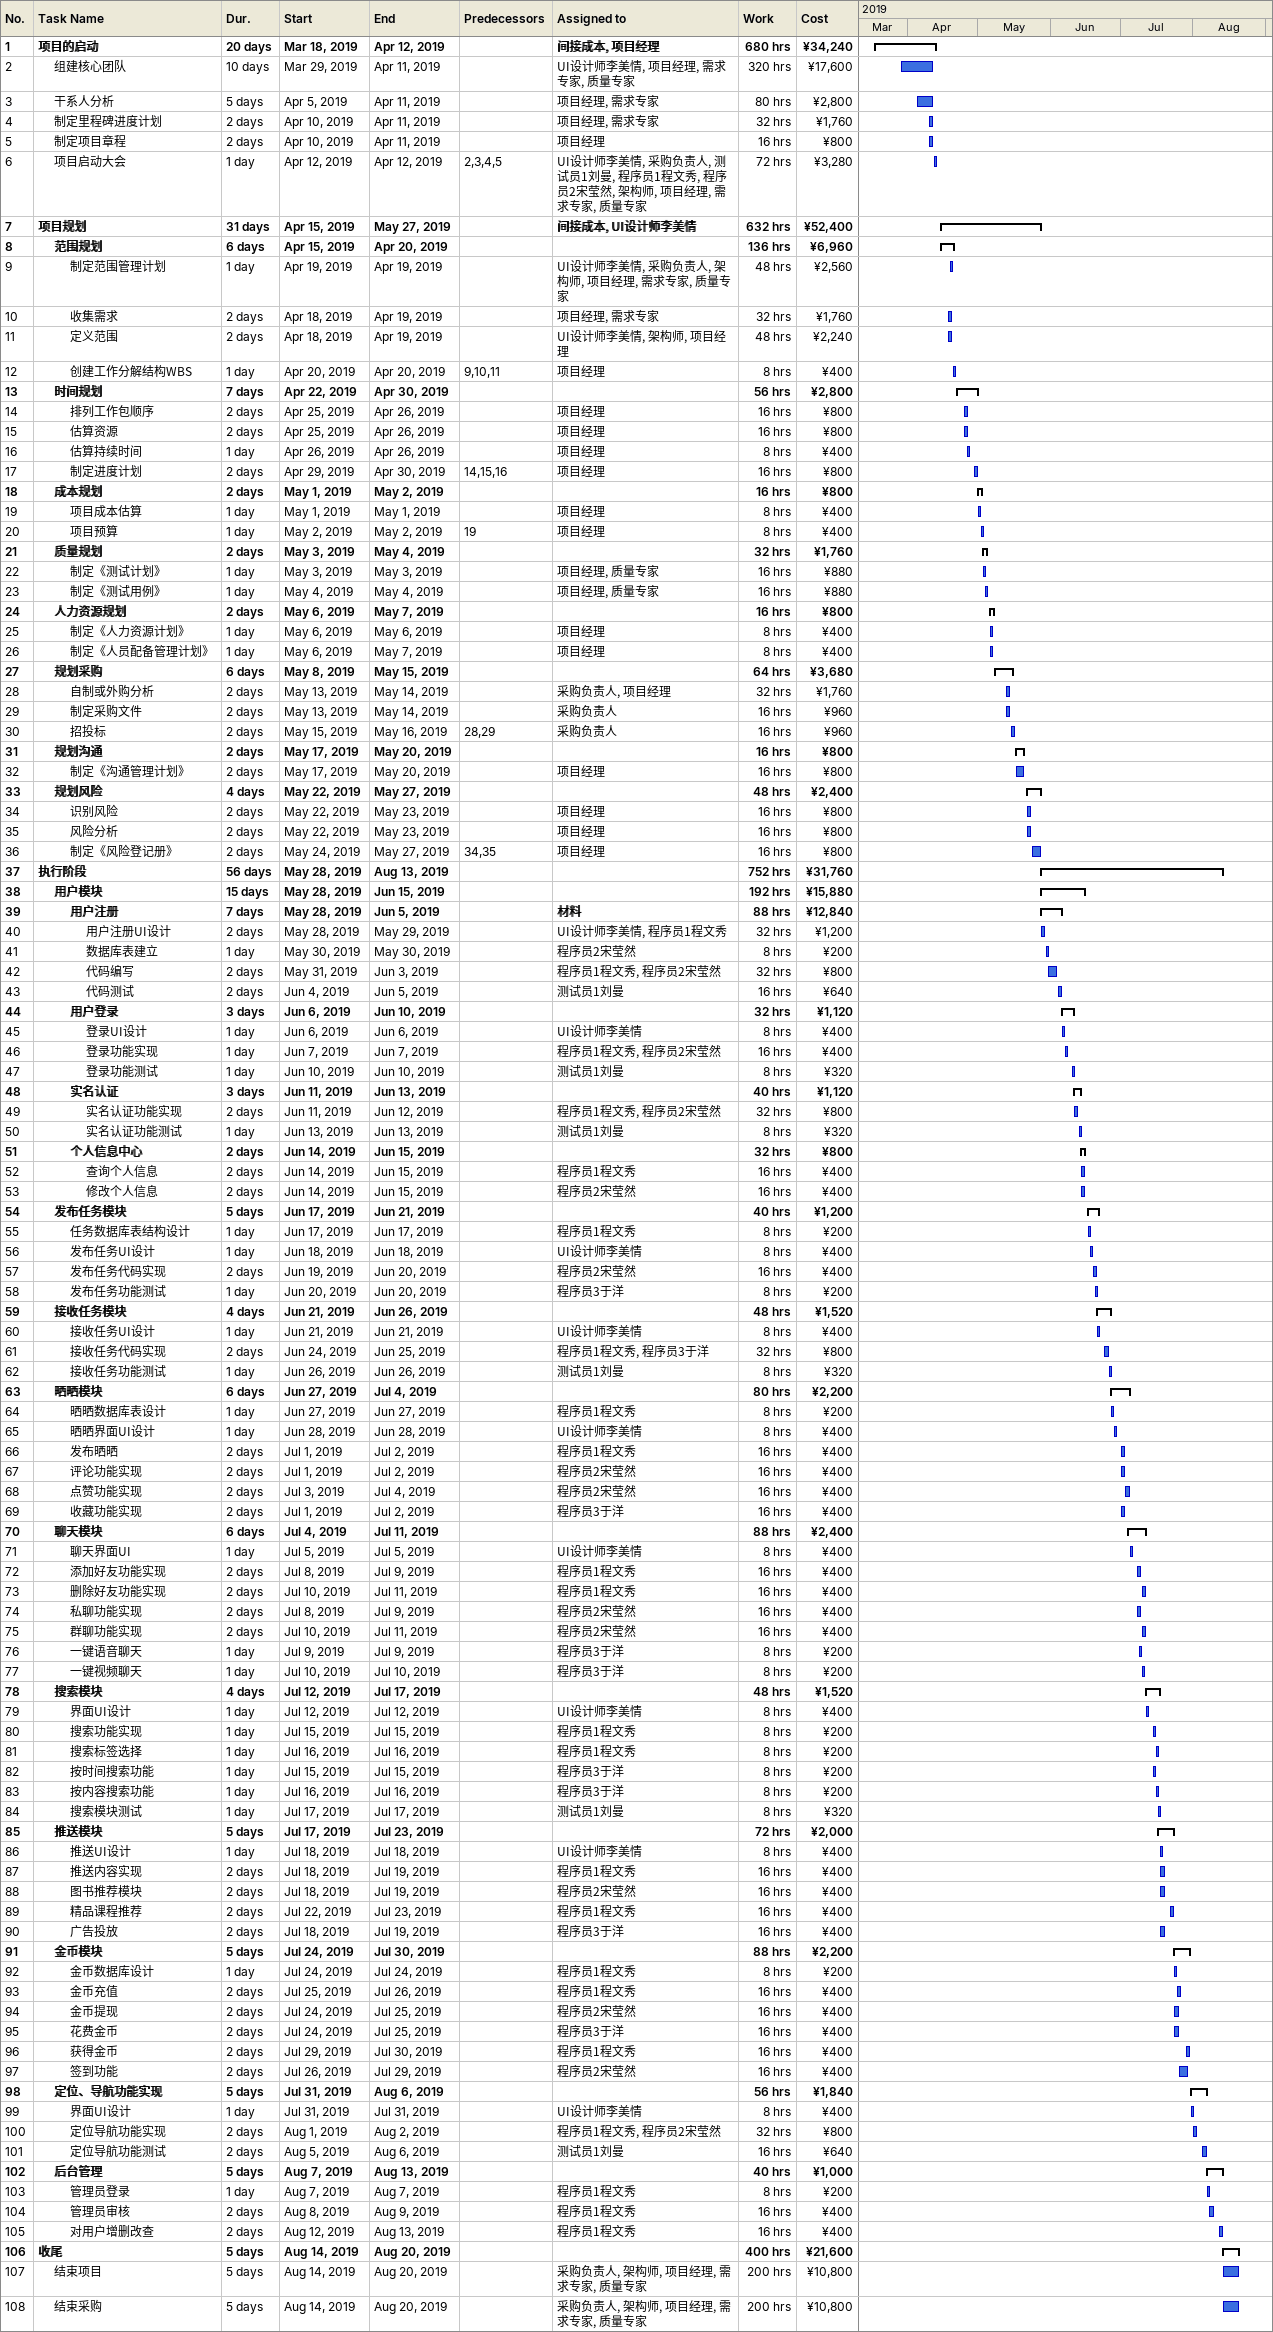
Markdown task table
| ID | Level | Task | Duration | Start | Finish | Predecessors | Resources | Work (h) | Cost (¥) |
|---|---|---|---|---|---|---|---|---|---|
| 1 | 1 | **项目的启动** | 20d | 2019-03-18 | 2019-04-12 |  | 间接成本, 项目经理 | 680 | 34240 |
| 2 | 2 | 组建核心团队 | 10d | 2019-03-29 | 2019-04-11 |  | UI设计师李美情, 项目经理, 需求专家, 质量专家 | 320 | 17600 |
| 3 | 2 | 干系人分析 | 5d | 2019-04-05 | 2019-04-11 |  | 项目经理, 需求专家 | 80 | 2800 |
| 4 | 2 | 制定里程碑进度计划 | 2d | 2019-04-10 | 2019-04-11 |  | 项目经理, 需求专家 | 32 | 1760 |
| 5 | 2 | 制定项目章程 | 2d | 2019-04-10 | 2019-04-11 |  | 项目经理 | 16 | 800 |
| 6 | 2 | 项目启动大会 | 1d | 2019-04-12 | 2019-04-12 | 2, 3, 4, 5 | UI设计师李美情, 采购负责人, 测试员1刘曼, 程序员1程文秀, 程序员2宋莹然, 架构师, 项目经理, 需求专家, 质量专家 | 72 | 3280 |
| 7 | 1 | **项目规划** | 31d | 2019-04-15 | 2019-05-27 |  | 间接成本, UI设计师李美情 | 632 | 52400 |
| 8 | 2 | **范围规划** | 6d | 2019-04-15 | 2019-04-20 |  |  | 136 | 6960 |
| 9 | 3 | 制定范围管理计划 | 1d | 2019-04-19 | 2019-04-19 |  | UI设计师李美情, 采购负责人, 架构师, 项目经理, 需求专家, 质量专家 | 48 | 2560 |
| 10 | 3 | 收集需求 | 2d | 2019-04-18 | 2019-04-19 |  | 项目经理, 需求专家 | 32 | 1760 |
| 11 | 3 | 定义范围 | 2d | 2019-04-18 | 2019-04-19 |  | UI设计师李美情, 架构师, 项目经理 | 48 | 2240 |
| 12 | 3 | 创建工作分解结构WBS | 1d | 2019-04-20 | 2019-04-20 | 9, 10, 11 | 项目经理 | 8 | 400 |
| 13 | 2 | **时间规划** | 7d | 2019-04-22 | 2019-04-30 |  |  | 56 | 2800 |
| 14 | 3 | 排列工作包顺序 | 2d | 2019-04-25 | 2019-04-26 |  | 项目经理 | 16 | 800 |
| 15 | 3 | 估算资源 | 2d | 2019-04-25 | 2019-04-26 |  | 项目经理 | 16 | 800 |
| 16 | 3 | 估算持续时间 | 1d | 2019-04-26 | 2019-04-26 |  | 项目经理 | 8 | 400 |
| 17 | 3 | 制定进度计划 | 2d | 2019-04-29 | 2019-04-30 | 14, 15, 16 | 项目经理 | 16 | 800 |
| 18 | 2 | **成本规划** | 2d | 2019-05-01 | 2019-05-02 |  |  | 16 | 800 |
| 19 | 3 | 项目成本估算 | 1d | 2019-05-01 | 2019-05-01 |  | 项目经理 | 8 | 400 |
| 20 | 3 | 项目预算 | 1d | 2019-05-02 | 2019-05-02 | 19 | 项目经理 | 8 | 400 |
| 21 | 2 | **质量规划** | 2d | 2019-05-03 | 2019-05-04 |  |  | 32 | 1760 |
| 22 | 3 | 制定《测试计划》 | 1d | 2019-05-03 | 2019-05-03 |  | 项目经理, 质量专家 | 16 | 880 |
| 23 | 3 | 制定《测试用例》 | 1d | 2019-05-04 | 2019-05-04 |  | 项目经理, 质量专家 | 16 | 880 |
| 24 | 2 | **人力资源规划** | 2d | 2019-05-06 | 2019-05-07 |  |  | 16 | 800 |
| 25 | 3 | 制定《人力资源计划》 | 1d | 2019-05-06 | 2019-05-06 |  | 项目经理 | 8 | 400 |
| 26 | 3 | 制定《人员配备管理计划》 | 1d | 2019-05-06 | 2019-05-07 |  | 项目经理 | 8 | 400 |
| 27 | 2 | **规划采购** | 6d | 2019-05-08 | 2019-05-15 |  |  | 64 | 3680 |
| 28 | 3 | 自制或外购分析 | 2d | 2019-05-13 | 2019-05-14 |  | 采购负责人, 项目经理 | 32 | 1760 |
| 29 | 3 | 制定采购文件 | 2d | 2019-05-13 | 2019-05-14 |  | 采购负责人 | 16 | 960 |
| 30 | 3 | 招投标 | 2d | 2019-05-15 | 2019-05-16 | 28, 29 | 采购负责人 | 16 | 960 |
| 31 | 2 | **规划沟通** | 2d | 2019-05-17 | 2019-05-20 |  |  | 16 | 800 |
| 32 | 3 | 制定《沟通管理计划》 | 2d | 2019-05-17 | 2019-05-20 |  | 项目经理 | 16 | 800 |
| 33 | 2 | **规划风险** | 4d | 2019-05-22 | 2019-05-27 |  |  | 48 | 2400 |
| 34 | 3 | 识别风险 | 2d | 2019-05-22 | 2019-05-23 |  | 项目经理 | 16 | 800 |
| 35 | 3 | 风险分析 | 2d | 2019-05-22 | 2019-05-23 |  | 项目经理 | 16 | 800 |
| 36 | 3 | 制定《风险登记册》 | 2d | 2019-05-24 | 2019-05-27 | 34, 35 | 项目经理 | 16 | 800 |
| 37 | 1 | **执行阶段** | 56d | 2019-05-28 | 2019-08-13 |  |  | 752 | 31760 |
| 38 | 2 | **用户模块** | 15d | 2019-05-28 | 2019-06-15 |  |  | 192 | 15880 |
| 39 | 3 | **用户注册** | 7d | 2019-05-28 | 2019-06-05 |  | 材料 | 88 | 12840 |
| 40 | 4 | 用户注册UI设计 | 2d | 2019-05-28 | 2019-05-29 |  | UI设计师李美情, 程序员1程文秀 | 32 | 1200 |
| 41 | 4 | 数据库表建立 | 1d | 2019-05-30 | 2019-05-30 |  | 程序员2宋莹然 | 8 | 200 |
| 42 | 4 | 代码编写 | 2d | 2019-05-31 | 2019-06-03 |  | 程序员1程文秀, 程序员2宋莹然 | 32 | 800 |
| 43 | 4 | 代码测试 | 2d | 2019-06-04 | 2019-06-05 |  | 测试员1刘曼 | 16 | 640 |
| 44 | 3 | **用户登录** | 3d | 2019-06-06 | 2019-06-10 |  |  | 32 | 1120 |
| 45 | 4 | 登录UI设计 | 1d | 2019-06-06 | 2019-06-06 |  | UI设计师李美情 | 8 | 400 |
| 46 | 4 | 登录功能实现 | 1d | 2019-06-07 | 2019-06-07 |  | 程序员1程文秀, 程序员2宋莹然 | 16 | 400 |
| 47 | 4 | 登录功能测试 | 1d | 2019-06-10 | 2019-06-10 |  | 测试员1刘曼 | 8 | 320 |
| 48 | 3 | **实名认证** | 3d | 2019-06-11 | 2019-06-13 |  |  | 40 | 1120 |
| 49 | 4 | 实名认证功能实现 | 2d | 2019-06-11 | 2019-06-12 |  | 程序员1程文秀, 程序员2宋莹然 | 32 | 800 |
| 50 | 4 | 实名认证功能测试 | 1d | 2019-06-13 | 2019-06-13 |  | 测试员1刘曼 | 8 | 320 |
| 51 | 3 | **个人信息中心** | 2d | 2019-06-14 | 2019-06-15 |  |  | 32 | 800 |
| 52 | 4 | 查询个人信息 | 2d | 2019-06-14 | 2019-06-15 |  | 程序员1程文秀 | 16 | 400 |
| 53 | 4 | 修改个人信息 | 2d | 2019-06-14 | 2019-06-15 |  | 程序员2宋莹然 | 16 | 400 |
| 54 | 2 | **发布任务模块** | 5d | 2019-06-17 | 2019-06-21 |  |  | 40 | 1200 |
| 55 | 3 | 任务数据库表结构设计 | 1d | 2019-06-17 | 2019-06-17 |  | 程序员1程文秀 | 8 | 200 |
| 56 | 3 | 发布任务UI设计 | 1d | 2019-06-18 | 2019-06-18 |  | UI设计师李美情 | 8 | 400 |
| 57 | 3 | 发布任务代码实现 | 2d | 2019-06-19 | 2019-06-20 |  | 程序员2宋莹然 | 16 | 400 |
| 58 | 3 | 发布任务功能测试 | 1d | 2019-06-20 | 2019-06-20 |  | 程序员3于洋 | 8 | 200 |
| 59 | 2 | **接收任务模块** | 4d | 2019-06-21 | 2019-06-26 |  |  | 48 | 1520 |
| 60 | 3 | 接收任务UI设计 | 1d | 2019-06-21 | 2019-06-21 |  | UI设计师李美情 | 8 | 400 |
| 61 | 3 | 接收任务代码实现 | 2d | 2019-06-24 | 2019-06-25 |  | 程序员1程文秀, 程序员3于洋 | 32 | 800 |
| 62 | 3 | 接收任务功能测试 | 1d | 2019-06-26 | 2019-06-26 |  | 测试员1刘曼 | 8 | 320 |
| 63 | 2 | **晒晒模块** | 6d | 2019-06-27 | 2019-07-04 |  |  | 80 | 2200 |
| 64 | 3 | 晒晒数据库表设计 | 1d | 2019-06-27 | 2019-06-27 |  | 程序员1程文秀 | 8 | 200 |
| 65 | 3 | 晒晒界面UI设计 | 1d | 2019-06-28 | 2019-06-28 |  | UI设计师李美情 | 8 | 400 |
| 66 | 3 | 发布晒晒 | 2d | 2019-07-01 | 2019-07-02 |  | 程序员1程文秀 | 16 | 400 |
| 67 | 3 | 评论功能实现 | 2d | 2019-07-01 | 2019-07-02 |  | 程序员2宋莹然 | 16 | 400 |
| 68 | 3 | 点赞功能实现 | 2d | 2019-07-03 | 2019-07-04 |  | 程序员2宋莹然 | 16 | 400 |
| 69 | 3 | 收藏功能实现 | 2d | 2019-07-01 | 2019-07-02 |  | 程序员3于洋 | 16 | 400 |
| 70 | 2 | **聊天模块** | 6d | 2019-07-04 | 2019-07-11 |  |  | 88 | 2400 |
| 71 | 3 | 聊天界面UI | 1d | 2019-07-05 | 2019-07-05 |  | UI设计师李美情 | 8 | 400 |
| 72 | 3 | 添加好友功能实现 | 2d | 2019-07-08 | 2019-07-09 |  | 程序员1程文秀 | 16 | 400 |
| 73 | 3 | 删除好友功能实现 | 2d | 2019-07-10 | 2019-07-11 |  | 程序员1程文秀 | 16 | 400 |
| 74 | 3 | 私聊功能实现 | 2d | 2019-07-08 | 2019-07-09 |  | 程序员2宋莹然 | 16 | 400 |
| 75 | 3 | 群聊功能实现 | 2d | 2019-07-10 | 2019-07-11 |  | 程序员2宋莹然 | 16 | 400 |
| 76 | 3 | 一键语音聊天 | 1d | 2019-07-09 | 2019-07-09 |  | 程序员3于洋 | 8 | 200 |
| 77 | 3 | 一键视频聊天 | 1d | 2019-07-10 | 2019-07-10 |  | 程序员3于洋 | 8 | 200 |
| 78 | 2 | **搜索模块** | 4d | 2019-07-12 | 2019-07-17 |  |  | 48 | 1520 |
| 79 | 3 | 界面UI设计 | 1d | 2019-07-12 | 2019-07-12 |  | UI设计师李美情 | 8 | 400 |
| 80 | 3 | 搜索功能实现 | 1d | 2019-07-15 | 2019-07-15 |  | 程序员1程文秀 | 8 | 200 |
| 81 | 3 | 搜索标签选择 | 1d | 2019-07-16 | 2019-07-16 |  | 程序员1程文秀 | 8 | 200 |
| 82 | 3 | 按时间搜索功能 | 1d | 2019-07-15 | 2019-07-15 |  | 程序员3于洋 | 8 | 200 |
| 83 | 3 | 按内容搜索功能 | 1d | 2019-07-16 | 2019-07-16 |  | 程序员3于洋 | 8 | 200 |
| 84 | 3 | 搜索模块测试 | 1d | 2019-07-17 | 2019-07-17 |  | 测试员1刘曼 | 8 | 320 |
| 85 | 2 | **推送模块** | 5d | 2019-07-17 | 2019-07-23 |  |  | 72 | 2000 |
| 86 | 3 | 推送UI设计 | 1d | 2019-07-18 | 2019-07-18 |  | UI设计师李美情 | 8 | 400 |
| 87 | 3 | 推送内容实现 | 2d | 2019-07-18 | 2019-07-19 |  | 程序员1程文秀 | 16 | 400 |
| 88 | 3 | 图书推荐模块 | 2d | 2019-07-18 | 2019-07-19 |  | 程序员2宋莹然 | 16 | 400 |
| 89 | 3 | 精品课程推荐 | 2d | 2019-07-22 | 2019-07-23 |  | 程序员1程文秀 | 16 | 400 |
| 90 | 3 | 广告投放 | 2d | 2019-07-18 | 2019-07-19 |  | 程序员3于洋 | 16 | 400 |
| 91 | 2 | **金币模块** | 5d | 2019-07-24 | 2019-07-30 |  |  | 88 | 2200 |
| 92 | 3 | 金币数据库设计 | 1d | 2019-07-24 | 2019-07-24 |  | 程序员1程文秀 | 8 | 200 |
| 93 | 3 | 金币充值 | 2d | 2019-07-25 | 2019-07-26 |  | 程序员1程文秀 | 16 | 400 |
| 94 | 3 | 金币提现 | 2d | 2019-07-24 | 2019-07-25 |  | 程序员2宋莹然 | 16 | 400 |
| 95 | 3 | 花费金币 | 2d | 2019-07-24 | 2019-07-25 |  | 程序员3于洋 | 16 | 400 |
| 96 | 3 | 获得金币 | 2d | 2019-07-29 | 2019-07-30 |  | 程序员1程文秀 | 16 | 400 |
| 97 | 3 | 签到功能 | 2d | 2019-07-26 | 2019-07-29 |  | 程序员2宋莹然 | 16 | 400 |
| 98 | 2 | **定位、导航功能实现** | 5d | 2019-07-31 | 2019-08-06 |  |  | 56 | 1840 |
| 99 | 3 | 界面UI设计 | 1d | 2019-07-31 | 2019-07-31 |  | UI设计师李美情 | 8 | 400 |
| 100 | 3 | 定位导航功能实现 | 2d | 2019-08-01 | 2019-08-02 |  | 程序员1程文秀, 程序员2宋莹然 | 32 | 800 |
| 101 | 3 | 定位导航功能测试 | 2d | 2019-08-05 | 2019-08-06 |  | 测试员1刘曼 | 16 | 640 |
| 102 | 2 | **后台管理** | 5d | 2019-08-07 | 2019-08-13 |  |  | 40 | 1000 |
| 103 | 3 | 管理员登录 | 1d | 2019-08-07 | 2019-08-07 |  | 程序员1程文秀 | 8 | 200 |
| 104 | 3 | 管理员审核 | 2d | 2019-08-08 | 2019-08-09 |  | 程序员1程文秀 | 16 | 400 |
| 105 | 3 | 对用户增删改查 | 2d | 2019-08-12 | 2019-08-13 |  | 程序员1程文秀 | 16 | 400 |
| 106 | 1 | **收尾** | 5d | 2019-08-14 | 2019-08-20 |  |  | 400 | 21600 |
| 107 | 2 | 结束项目 | 5d | 2019-08-14 | 2019-08-20 |  | 采购负责人, 架构师, 项目经理, 需求专家, 质量专家 | 200 | 10800 |
| 108 | 2 | 结束采购 | 5d | 2019-08-14 | 2019-08-20 |  | 采购负责人, 架构师, 项目经理, 需求专家, 质量专家 | 200 | 10800 |
